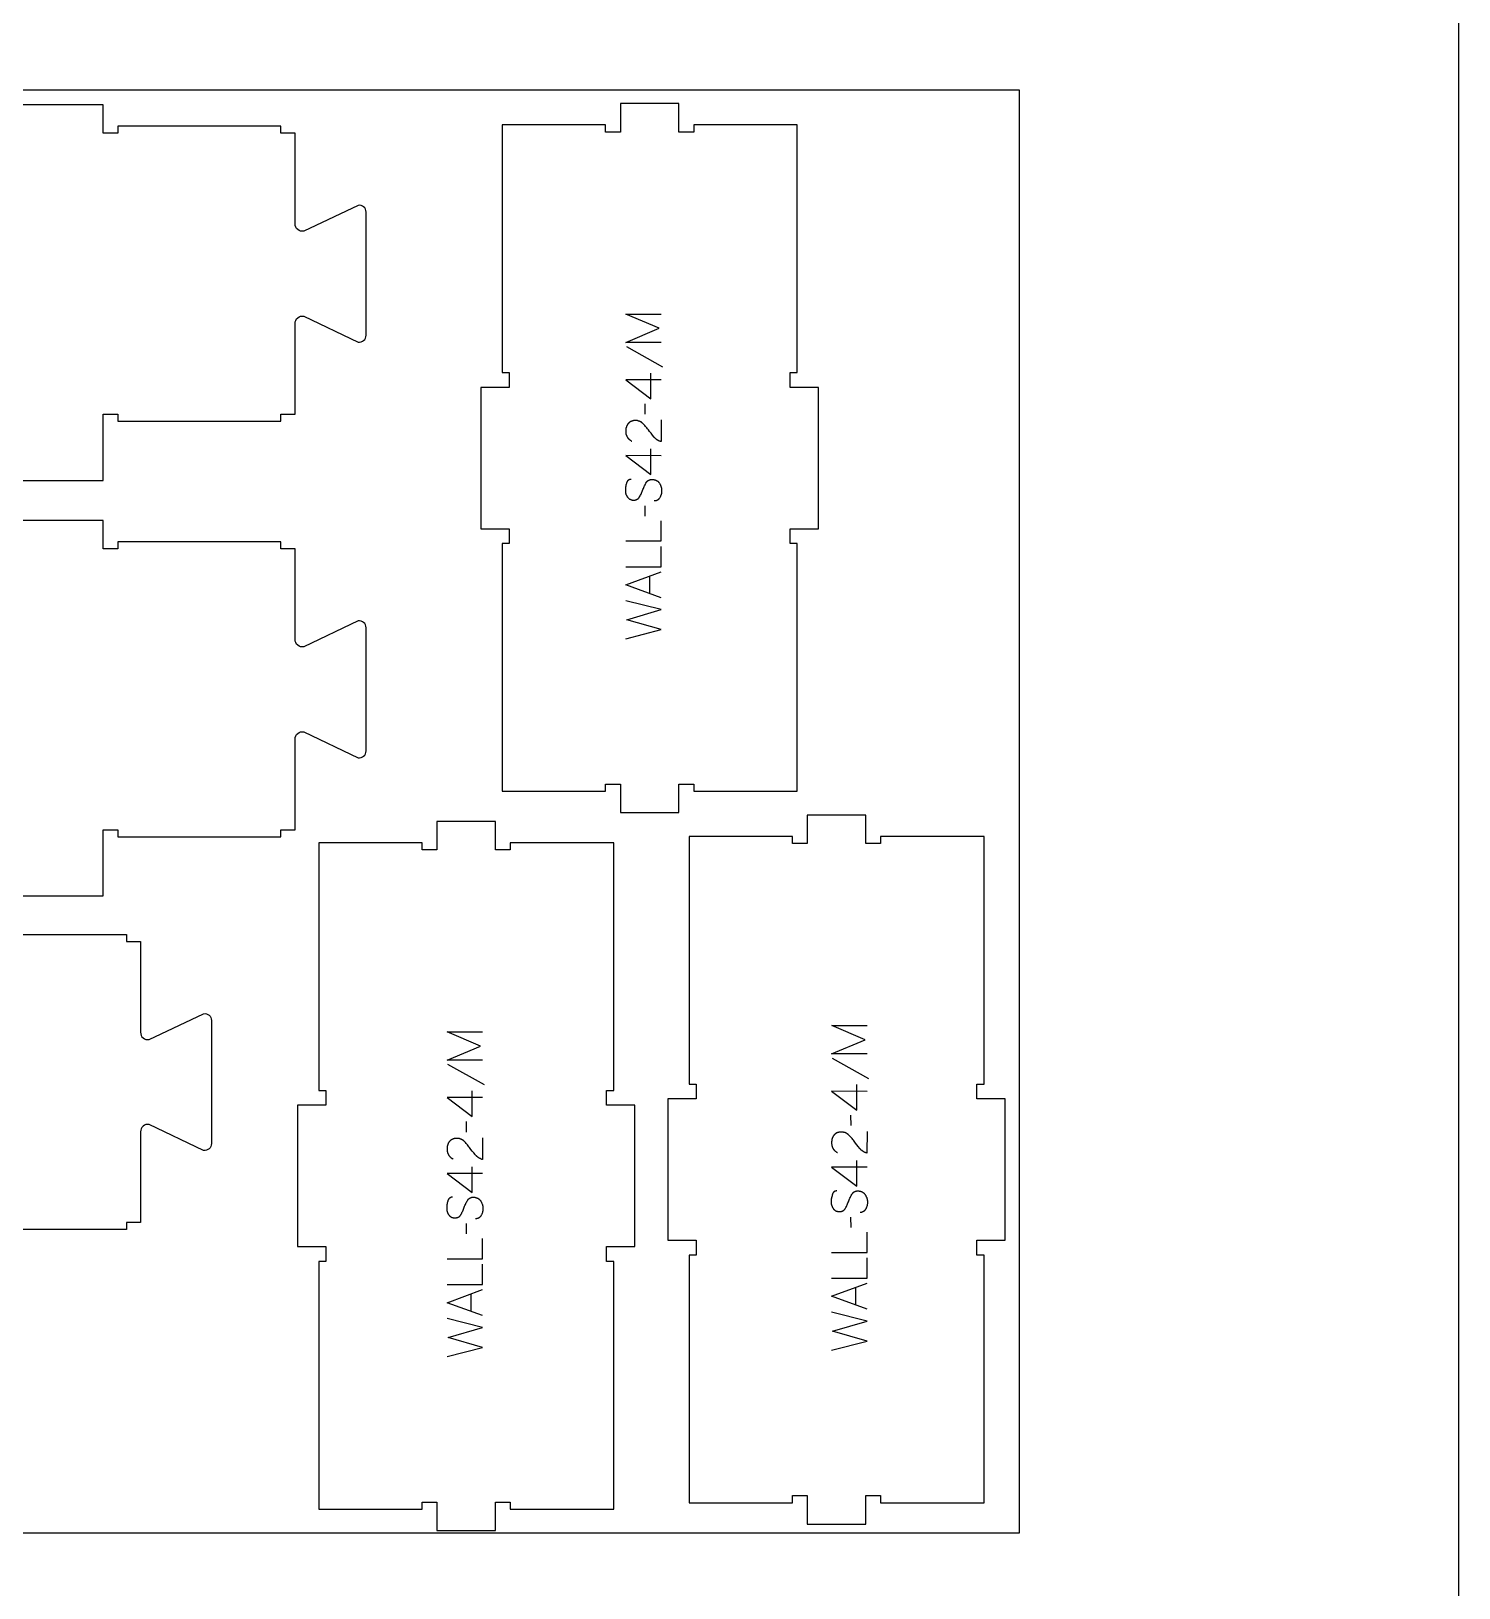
# Model space of a CAD drawing. Extents: x -10701 to -7518, y -19593 to -11999.
# Drawn here: x -8726 to -7518, y -16610 to -15293 of the extents above; entities that cross this region are included whole.
import ezdxf

# ---------------------------------------------------------------- set-up
doc = ezdxf.new("R2010")
doc.units = 0
for name, color, linetype in [('0_SHEET_SPRUCEPLY_2440X122', 1, 'CONTINUOUS'), ('1_ANYTOOL_1MMDEEP_LABELS_S', 2, 'CONTINUOUS'), ('4_ANYTOOL_CUTTHROUGH_OUTSI', 5, 'CONTINUOUS'), ('DONOTCUT', 18, 'CONTINUOUS')]:
    doc.layers.add(name, color=color, linetype=linetype)

msp = doc.modelspace()

# ---------------------------------------------------------------- linework, layer by layer
at = {"layer": '0_SHEET_SPRUCEPLY_2440X122'}
msp.add_lwpolyline([(-10329.7, -15343.3), (-10329.7, -16563.3), (-7889.7, -16563.3), (-7889.7, -15343.3)], close=True, dxfattribs=at)
at = {"layer": '1_ANYTOOL_1MMDEEP_LABELS_S'}
for points in [[(-8192.8, -15556.5), (-8222.8, -15556.5), (-8194.4, -15544.5), (-8222.7, -15532.5), (-8192.8, -15532.5)], [(-8222.3, -15560), (-8191.6, -15577.1)], [(-8201.5, -15604.1), (-8201.5, -15582.4)], [(-8192.8, -15588.2), (-8222.8, -15588.1), (-8201.5, -15604.1)], [(-8206.7, -15608.4), (-8206.6, -15617.2)], [(-8192.8, -15622.1), (-8192.9, -15640.4), (-8193.3, -15640.3), (-8193.6, -15640.2), (-8193.8, -15640.1), (-8194, -15640.1), (-8194.2, -15640), (-8194.4, -15639.9), (-8194.7, -15639.8), (-8194.9, -15639.7), (-8195.1, -15639.6), (-8195.3, -15639.5), (-8195.5, -15639.4), (-8195.7, -15639.2), (-8195.9, -15639.1), (-8196.1, -15639), (-8196.3, -15638.9), (-8196.5, -15638.8), (-8196.7, -15638.6), (-8196.8, -15638.5), (-8197, -15638.3), (-8197.2, -15638.2), (-8197.4, -15638.1), (-8197.6, -15637.9), (-8197.7, -15637.8), (-8197.9, -15637.6), (-8198.1, -15637.4), (-8198.2, -15637.3), (-8198.4, -15637.1), (-8198.6, -15636.9), (-8198.7, -15636.8), (-8199, -15636.4), (-8200.3, -15634.9), (-8201.4, -15633.4), (-8202.6, -15631.9), (-8203.7, -15630.4), (-8204.3, -15629.6), (-8204.9, -15628.9), (-8205.4, -15628.2), (-8206, -15627.5), (-8206.6, -15626.8), (-8207.2, -15626.2), (-8207.8, -15625.6), (-8208.4, -15625), (-8208.6, -15624.8), (-8208.8, -15624.7), (-8208.9, -15624.6), (-8209.1, -15624.4), (-8209.3, -15624.3), (-8209.4, -15624.2), (-8209.6, -15624.1), (-8209.8, -15623.9), (-8209.9, -15623.8), (-8210.1, -15623.7), (-8210.3, -15623.6), (-8210.5, -15623.5), (-8210.7, -15623.5), (-8210.8, -15623.4), (-8211, -15623.3), (-8211.2, -15623.2), (-8211.4, -15623.1), (-8211.6, -15623.1), (-8211.8, -15623), (-8212, -15623), (-8212.2, -15622.9), (-8212.4, -15622.9), (-8212.6, -15622.8), (-8212.8, -15622.8), (-8213, -15622.7), (-8213.3, -15622.7), (-8213.5, -15622.7), (-8213.7, -15622.7), (-8213.9, -15622.6), (-8214.1, -15622.6), (-8214.4, -15622.6), (-8214.6, -15622.6), (-8214.8, -15622.6), (-8215.1, -15622.6), (-8215.3, -15622.6), (-8215.6, -15622.7), (-8215.8, -15622.7), (-8216, -15622.7), (-8216.2, -15622.7), (-8216.5, -15622.8), (-8216.7, -15622.8), (-8216.9, -15622.9), (-8217.1, -15622.9), (-8217.3, -15623), (-8217.5, -15623), (-8217.7, -15623.1), (-8217.9, -15623.2), (-8218.1, -15623.3), (-8218.3, -15623.3), (-8218.5, -15623.4), (-8218.7, -15623.5), (-8218.9, -15623.6), (-8219, -15623.7), (-8219.2, -15623.8), (-8219.4, -15623.9), (-8219.5, -15624), (-8219.7, -15624.2), (-8219.9, -15624.3), (-8220, -15624.4), (-8220.2, -15624.6), (-8220.3, -15624.7), (-8220.4, -15624.8), (-8220.6, -15625), (-8220.7, -15625.1), (-8220.8, -15625.3), (-8221, -15625.5), (-8221.1, -15625.6), (-8221.2, -15625.8), (-8221.3, -15626), (-8221.4, -15626.1), (-8221.5, -15626.3), (-8221.6, -15626.5), (-8221.7, -15626.7), (-8221.8, -15626.9), (-8221.9, -15627), (-8222, -15627.2), (-8222.1, -15627.4), (-8222.1, -15627.6), (-8222.2, -15627.8), (-8222.3, -15628), (-8222.3, -15628.2), (-8222.4, -15628.4), (-8222.5, -15628.6), (-8222.5, -15628.8), (-8222.6, -15629), (-8222.6, -15629.3), (-8222.6, -15629.5), (-8222.7, -15629.7), (-8222.7, -15629.9), (-8222.7, -15630.1), (-8222.8, -15630.4), (-8222.8, -15630.6), (-8222.8, -15630.8), (-8222.8, -15631.1), (-8222.8, -15631.5), (-8222.8, -15631.9), (-8222.8, -15632.3), (-8222.8, -15632.6), (-8222.7, -15633), (-8222.7, -15633.3), (-8222.6, -15633.6), (-8222.6, -15634), (-8222.5, -15634.3), (-8222.4, -15634.6), (-8222.4, -15634.8), (-8222.3, -15634.9), (-8222.3, -15635.1), (-8222.2, -15635.2), (-8222.1, -15635.4), (-8222.1, -15635.5), (-8222, -15635.6), (-8222, -15635.8), (-8221.9, -15635.9), (-8221.8, -15636.1), (-8221.8, -15636.2), (-8221.7, -15636.3), (-8221.6, -15636.5), (-8221.5, -15636.6), (-8221.4, -15636.7), (-8221.4, -15636.9), (-8221.3, -15637), (-8221.2, -15637.1), (-8221.1, -15637.3), (-8221, -15637.4), (-8220.9, -15637.5), (-8220.8, -15637.6), (-8220.7, -15637.7), (-8220.6, -15637.9), (-8220.5, -15638), (-8220.4, -15638.1), (-8220.3, -15638.2), (-8220.2, -15638.3), (-8220.1, -15638.4), (-8219.9, -15638.5), (-8219.8, -15638.6), (-8219.7, -15638.7), (-8219.4, -15638.9), (-8219.2, -15639.1), (-8218.9, -15639.3), (-8218.6, -15639.5), (-8218.3, -15639.7), (-8218, -15639.9), (-8217.7, -15640)], [(-8192.8, -15652.4), (-8222.8, -15652.3), (-8201.5, -15668.3)], [(-8201.5, -15668.3), (-8201.5, -15646.6)], [(-8218.2, -15672.4), (-8218.4, -15672.4), (-8218.5, -15672.4), (-8218.6, -15672.4), (-8218.7, -15672.4), (-8218.8, -15672.4), (-8218.9, -15672.4), (-8218.9, -15672.4), (-8219, -15672.4), (-8219.1, -15672.5), (-8219.2, -15672.5), (-8219.3, -15672.5), (-8219.4, -15672.5), (-8219.5, -15672.5), (-8219.5, -15672.6), (-8219.6, -15672.6), (-8219.7, -15672.6), (-8219.8, -15672.6), (-8219.8, -15672.7), (-8219.9, -15672.7), (-8220, -15672.7), (-8220.1, -15672.8), (-8220.1, -15672.8), (-8220.2, -15672.8), (-8220.3, -15672.9), (-8220.3, -15672.9), (-8220.4, -15673), (-8220.5, -15673), (-8220.5, -15673.1), (-8220.6, -15673.1), (-8220.7, -15673.1), (-8220.7, -15673.2), (-8220.8, -15673.2), (-8220.9, -15673.3), (-8220.9, -15673.4), (-8221, -15673.4), (-8221, -15673.5), (-8221.1, -15673.5), (-8221.1, -15673.6), (-8221.2, -15673.7), (-8221.3, -15673.7), (-8221.3, -15673.8), (-8221.4, -15673.9), (-8221.4, -15673.9), (-8221.5, -15674), (-8221.5, -15674.1), (-8221.6, -15674.1), (-8221.6, -15674.2), (-8221.6, -15674.3), (-8221.7, -15674.4), (-8221.7, -15674.5), (-8221.8, -15674.5), (-8221.9, -15674.7), (-8221.9, -15674.9), (-8222, -15675.1), (-8222.1, -15675.3), (-8222.1, -15675.5), (-8222.2, -15675.7), (-8222.4, -15676.5), (-8222.6, -15677.3), (-8222.8, -15678.1), (-8222.9, -15678.8), (-8223, -15679.2), (-8223, -15679.6), (-8223.1, -15680), (-8223.1, -15680.3), (-8223.1, -15680.7), (-8223.1, -15681), (-8223.1, -15681.4), (-8223.1, -15681.8), (-8223.1, -15682), (-8223.1, -15682.2), (-8223.1, -15682.3), (-8223.1, -15682.5), (-8223.1, -15682.7), (-8223.1, -15682.9), (-8223.1, -15683.1), (-8223, -15683.3), (-8223, -15683.5), (-8223, -15683.7), (-8222.9, -15683.8), (-8222.9, -15684), (-8222.8, -15684.2), (-8222.8, -15684.4), (-8222.7, -15684.6), (-8222.7, -15684.7), (-8222.6, -15684.9), (-8222.6, -15685.1), (-8222.5, -15685.3), (-8222.4, -15685.4), (-8222.4, -15685.6), (-8222.3, -15685.8), (-8222.2, -15685.9), (-8222.1, -15686.1), (-8222, -15686.3), (-8221.9, -15686.4), (-8221.9, -15686.6), (-8221.8, -15686.7), (-8221.7, -15686.9), (-8221.5, -15687.1), (-8221.4, -15687.2), (-8221.3, -15687.4), (-8221.2, -15687.5), (-8221.1, -15687.7), (-8221, -15687.8), (-8220.8, -15688), (-8220.7, -15688.1), (-8220.6, -15688.2), (-8220.5, -15688.3), (-8220.3, -15688.5), (-8220.2, -15688.6), (-8220, -15688.7), (-8219.9, -15688.8), (-8219.7, -15688.9), (-8219.6, -15689), (-8219.4, -15689.1), (-8219.3, -15689.2), (-8219.1, -15689.2), (-8218.9, -15689.3), (-8218.8, -15689.4), (-8218.6, -15689.5), (-8218.4, -15689.5), (-8218.3, -15689.6), (-8218.1, -15689.6), (-8217.9, -15689.7), (-8217.7, -15689.7), (-8217.5, -15689.7), (-8217.3, -15689.8), (-8217.1, -15689.8), (-8216.9, -15689.8), (-8216.7, -15689.8), (-8216.5, -15689.9), (-8216.3, -15689.9), (-8216.1, -15689.9), (-8215.9, -15689.9), (-8215.7, -15689.9), (-8215.5, -15689.8), (-8215.3, -15689.8), (-8215.1, -15689.8), (-8214.9, -15689.8), (-8214.7, -15689.7), (-8214.5, -15689.7), (-8214.3, -15689.6), (-8214.1, -15689.6), (-8214, -15689.5), (-8213.8, -15689.5), (-8213.7, -15689.4), (-8213.6, -15689.4), (-8213.5, -15689.4), (-8213.4, -15689.3), (-8213.4, -15689.3), (-8213.3, -15689.2), (-8213.2, -15689.2), (-8213.1, -15689.2), (-8213, -15689.1), (-8213, -15689.1), (-8212.9, -15689), (-8212.8, -15689), (-8212.7, -15688.9), (-8212.7, -15688.9), (-8212.6, -15688.8), (-8212.5, -15688.8), (-8212.4, -15688.7), (-8212.4, -15688.6), (-8212.3, -15688.6), (-8212.2, -15688.5), (-8212.2, -15688.5), (-8212.1, -15688.4), (-8212, -15688.3), (-8212, -15688.3), (-8211.8, -15688.1), (-8211.7, -15688), (-8211.6, -15687.9), (-8211.5, -15687.7), (-8211.4, -15687.5), (-8211.3, -15687.4), (-8211.2, -15687.2), (-8211.1, -15687), (-8210.7, -15686.3), (-8210.3, -15685.6), (-8209.9, -15684.8), (-8209.6, -15684.1), (-8209.2, -15683.3), (-8208.9, -15682.5), (-8208.6, -15681.7), (-8208.3, -15680.9), (-8207.9, -15680), (-8207.6, -15679.2), (-8207.3, -15678.4), (-8206.9, -15677.7), (-8206.5, -15676.9), (-8206.1, -15676.2), (-8205.7, -15675.5), (-8205.3, -15674.8), (-8205.2, -15674.7), (-8205.1, -15674.5), (-8205, -15674.3), (-8204.9, -15674.3), (-8204.9, -15674.2), (-8204.8, -15674.1), (-8204.7, -15674.1), (-8204.7, -15674), (-8204.6, -15673.9), (-8204.5, -15673.8), (-8204.5, -15673.8), (-8204.4, -15673.7), (-8204.3, -15673.7), (-8204.3, -15673.6), (-8204.2, -15673.5), (-8204.1, -15673.5), (-8204.1, -15673.4), (-8204, -15673.4), (-8203.9, -15673.3), (-8203.8, -15673.3), (-8203.8, -15673.2), (-8203.7, -15673.2), (-8203.6, -15673.1), (-8203.5, -15673.1), (-8203.4, -15673), (-8203.4, -15673), (-8203.3, -15672.9), (-8203.2, -15672.9), (-8203.1, -15672.9), (-8203, -15672.8), (-8202.9, -15672.8), (-8202.8, -15672.8), (-8202.8, -15672.7), (-8202.7, -15672.7), (-8202.6, -15672.7), (-8202.5, -15672.6), (-8202.4, -15672.6), (-8202.2, -15672.6), (-8202, -15672.5), (-8201.8, -15672.5), (-8201.6, -15672.5), (-8201.4, -15672.4), (-8201.2, -15672.4), (-8201, -15672.4), (-8200.8, -15672.4), (-8200.6, -15672.4), (-8200.3, -15672.4), (-8200.1, -15672.4), (-8199.9, -15672.4), (-8199.6, -15672.4), (-8199.4, -15672.5), (-8199.2, -15672.5), (-8199, -15672.5), (-8198.8, -15672.6), (-8198.5, -15672.6), (-8198.3, -15672.7), (-8198.1, -15672.7), (-8197.9, -15672.8), (-8197.7, -15672.9), (-8197.5, -15672.9), (-8197.3, -15673), (-8197.2, -15673.1), (-8197, -15673.2), (-8196.8, -15673.3), (-8196.6, -15673.4), (-8196.5, -15673.5), (-8196.3, -15673.6), (-8196.1, -15673.7), (-8196, -15673.8), (-8195.8, -15673.9), (-8195.7, -15674), (-8195.5, -15674.2), (-8195.4, -15674.3), (-8195.2, -15674.5), (-8195.1, -15674.6), (-8194.9, -15674.8), (-8194.8, -15674.9), (-8194.7, -15675.1), (-8194.6, -15675.2), (-8194.4, -15675.4), (-8194.3, -15675.6), (-8194.1, -15676), (-8193.9, -15676.3), (-8193.7, -15676.7), (-8193.5, -15677.1), (-8193.4, -15677.4), (-8193.2, -15677.8), (-8193.1, -15678), (-8193.1, -15678.2), (-8193, -15678.4), (-8192.9, -15678.6), (-8192.9, -15678.8), (-8192.8, -15679), (-8192.8, -15679.2), (-8192.7, -15679.4), (-8192.7, -15679.6), (-8192.7, -15679.8), (-8192.6, -15680), (-8192.6, -15680.2), (-8192.6, -15680.4), (-8192.5, -15680.6), (-8192.5, -15681), (-8192.5, -15681.4), (-8192.5, -15681.8), (-8192.5, -15682.2), (-8192.5, -15682.6), (-8192.5, -15683), (-8192.5, -15683.4), (-8192.6, -15683.8), (-8192.7, -15684.2), (-8192.7, -15684.6), (-8192.8, -15685), (-8192.9, -15685.3), (-8193, -15685.7), (-8193.2, -15686.1), (-8193.3, -15686.4), (-8193.5, -15686.8), (-8193.6, -15687.2), (-8193.8, -15687.5), (-8194, -15687.9), (-8194.1, -15688), (-8194.2, -15688.2), (-8194.3, -15688.3), (-8194.4, -15688.5), (-8194.5, -15688.6), (-8194.7, -15688.8), (-8194.8, -15688.9), (-8194.9, -15689), (-8195, -15689.2), (-8195.1, -15689.3), (-8195.3, -15689.4), (-8195.4, -15689.5), (-8195.5, -15689.6), (-8195.5, -15689.6), (-8195.6, -15689.7), (-8195.7, -15689.7), (-8195.8, -15689.8), (-8195.8, -15689.8), (-8195.9, -15689.9), (-8196, -15689.9), (-8196, -15689.9), (-8196.1, -15690), (-8196.2, -15690), (-8196.3, -15690.1), (-8196.3, -15690.1), (-8196.4, -15690.1), (-8196.5, -15690.2), (-8196.6, -15690.2), (-8196.7, -15690.2), (-8196.7, -15690.3), (-8196.8, -15690.3), (-8196.9, -15690.3), (-8197.1, -15690.4), (-8197.2, -15690.4), (-8197.4, -15690.5), (-8197.6, -15690.5), (-8197.7, -15690.5), (-8197.9, -15690.5), (-8198.1, -15690.6), (-8198.3, -15690.6), (-8198.5, -15690.6), (-8198.7, -15690.6)], [(-8206.7, -15694.6), (-8206.6, -15703.4)], [(-8222.8, -15724.4), (-8192.8, -15724.4), (-8192.8, -15707.3)], [(-8222.8, -15746.2), (-8192.8, -15746.2), (-8192.8, -15729.1)], [(-8192.8, -15772.4), (-8222.8, -15761.5), (-8192.8, -15750.5)], [(-8202.4, -15768.9), (-8202.4, -15754)], [(-8222.8, -15807.1), (-8192.8, -15799.4), (-8221.9, -15791), (-8192.8, -15782.5), (-8222.8, -15775)], [(-8344, -16163.6), (-8374, -16163.6), (-8345.6, -16151.6), (-8373.8, -16139.6), (-8344, -16139.6)], [(-8018.7, -16158.2), (-8048.7, -16158.2), (-8020.3, -16146.2), (-8048.6, -16134.2), (-8018.7, -16134.2)], [(-8048.2, -16161.7), (-8017.5, -16178.9)], [(-8373.5, -16167), (-8342.7, -16184.2)], [(-8352.6, -16211.2), (-8352.6, -16189.4)], [(-8018.7, -16189.9), (-8048.7, -16189.8), (-8027.4, -16205.9)], [(-8027.4, -16205.9), (-8027.4, -16184.1)], [(-8344, -16195.2), (-8374, -16195.2), (-8352.6, -16211.2)], [(-8357.9, -16215.5), (-8357.8, -16224.3)], [(-8032.6, -16210.1), (-8032.5, -16218.9)], [(-8344, -16229.2), (-8344.1, -16247.5), (-8344.5, -16247.4), (-8344.7, -16247.3), (-8345, -16247.2), (-8345.2, -16247.1), (-8345.4, -16247), (-8345.6, -16246.9), (-8345.8, -16246.8), (-8346, -16246.7), (-8346.2, -16246.6), (-8346.4, -16246.5), (-8346.6, -16246.4), (-8346.8, -16246.3), (-8347, -16246.2), (-8347.2, -16246.1), (-8347.4, -16245.9), (-8347.6, -16245.8), (-8347.8, -16245.7), (-8348, -16245.5), (-8348.2, -16245.4), (-8348.4, -16245.3), (-8348.5, -16245.1), (-8348.7, -16245), (-8348.9, -16244.8), (-8349.1, -16244.6), (-8349.2, -16244.5), (-8349.4, -16244.3), (-8349.6, -16244.2), (-8349.7, -16244), (-8349.9, -16243.8), (-8350.2, -16243.4), (-8351.4, -16242), (-8352.6, -16240.5), (-8353.8, -16239), (-8354.9, -16237.4), (-8355.5, -16236.7), (-8356, -16236), (-8356.6, -16235.2), (-8357.2, -16234.6), (-8357.8, -16233.9), (-8358.4, -16233.2), (-8359, -16232.6), (-8359.6, -16232), (-8359.8, -16231.9), (-8359.9, -16231.7), (-8360.1, -16231.6), (-8360.2, -16231.5), (-8360.4, -16231.3), (-8360.6, -16231.2), (-8360.8, -16231.1), (-8360.9, -16231), (-8361.1, -16230.9), (-8361.3, -16230.8), (-8361.5, -16230.7), (-8361.6, -16230.6), (-8361.8, -16230.5), (-8362, -16230.4), (-8362.2, -16230.3), (-8362.4, -16230.3), (-8362.6, -16230.2), (-8362.8, -16230.1), (-8363, -16230.1), (-8363.2, -16230), (-8363.4, -16229.9), (-8363.6, -16229.9), (-8363.8, -16229.9), (-8364, -16229.8), (-8364.2, -16229.8), (-8364.4, -16229.8), (-8364.6, -16229.7), (-8364.8, -16229.7), (-8365.1, -16229.7), (-8365.3, -16229.7), (-8365.5, -16229.7), (-8365.7, -16229.7), (-8366, -16229.7), (-8366.2, -16229.7), (-8366.5, -16229.7), (-8366.7, -16229.7), (-8366.9, -16229.7), (-8367.2, -16229.8), (-8367.4, -16229.8), (-8367.6, -16229.8), (-8367.8, -16229.9), (-8368.1, -16229.9), (-8368.3, -16230), (-8368.5, -16230), (-8368.7, -16230.1), (-8368.9, -16230.2), (-8369.1, -16230.2), (-8369.3, -16230.3), (-8369.5, -16230.4), (-8369.7, -16230.5), (-8369.8, -16230.6), (-8370, -16230.7), (-8370.2, -16230.8), (-8370.4, -16230.9), (-8370.5, -16231), (-8370.7, -16231.1), (-8370.9, -16231.2), (-8371, -16231.3), (-8371.2, -16231.5), (-8371.3, -16231.6), (-8371.5, -16231.7), (-8371.6, -16231.9), (-8371.7, -16232), (-8371.9, -16232.2), (-8372, -16232.4), (-8372.1, -16232.5), (-8372.2, -16232.7), (-8372.4, -16232.8), (-8372.5, -16233), (-8372.6, -16233.2), (-8372.7, -16233.4), (-8372.8, -16233.5), (-8372.9, -16233.7), (-8373, -16233.9), (-8373.1, -16234.1), (-8373.1, -16234.3), (-8373.2, -16234.5), (-8373.3, -16234.7), (-8373.4, -16234.9), (-8373.4, -16235.1), (-8373.5, -16235.3), (-8373.6, -16235.5), (-8373.6, -16235.7), (-8373.7, -16235.9), (-8373.7, -16236.1), (-8373.8, -16236.3), (-8373.8, -16236.5), (-8373.8, -16236.7), (-8373.9, -16237), (-8373.9, -16237.2), (-8373.9, -16237.4), (-8373.9, -16237.6), (-8373.9, -16237.9), (-8374, -16238.1), (-8374, -16238.6), (-8374, -16238.9), (-8373.9, -16239.3), (-8373.9, -16239.7), (-8373.9, -16240), (-8373.8, -16240.3), (-8373.8, -16240.7), (-8373.7, -16241), (-8373.6, -16241.3), (-8373.6, -16241.6), (-8373.5, -16241.8), (-8373.5, -16242), (-8373.4, -16242.1), (-8373.4, -16242.3), (-8373.3, -16242.4), (-8373.2, -16242.5), (-8373.2, -16242.7), (-8373.1, -16242.8), (-8373.1, -16243), (-8373, -16243.1), (-8372.9, -16243.3), (-8372.8, -16243.4), (-8372.8, -16243.5), (-8372.7, -16243.7), (-8372.6, -16243.8), (-8372.5, -16243.9), (-8372.4, -16244.1), (-8372.4, -16244.2), (-8372.3, -16244.3), (-8372.2, -16244.4), (-8372.1, -16244.5), (-8372, -16244.7), (-8371.9, -16244.8), (-8371.8, -16244.9), (-8371.7, -16245), (-8371.6, -16245.1), (-8371.4, -16245.2), (-8371.3, -16245.4), (-8371.2, -16245.5), (-8371.1, -16245.6), (-8371, -16245.7), (-8370.9, -16245.8), (-8370.6, -16246), (-8370.3, -16246.2), (-8370.1, -16246.4), (-8369.8, -16246.6), (-8369.5, -16246.7), (-8369.2, -16246.9), (-8368.9, -16247.1)], [(-8018.7, -16223.9), (-8018.8, -16242.2), (-8019.2, -16242), (-8019.5, -16241.9), (-8019.7, -16241.8), (-8019.9, -16241.8), (-8020.1, -16241.7), (-8020.3, -16241.6), (-8020.6, -16241.5), (-8020.8, -16241.4), (-8021, -16241.3), (-8021.2, -16241.2), (-8021.4, -16241.1), (-8021.6, -16240.9), (-8021.8, -16240.8), (-8022, -16240.7), (-8022.2, -16240.6), (-8022.4, -16240.5), (-8022.5, -16240.3), (-8022.7, -16240.2), (-8022.9, -16240), (-8023.1, -16239.9), (-8023.3, -16239.8), (-8023.5, -16239.6), (-8023.6, -16239.5), (-8023.8, -16239.3), (-8024, -16239.1), (-8024.1, -16239), (-8024.3, -16238.8), (-8024.5, -16238.6), (-8024.6, -16238.5), (-8024.9, -16238.1), (-8026.2, -16236.6), (-8027.3, -16235.1), (-8028.5, -16233.6), (-8029.6, -16232.1), (-8030.2, -16231.3), (-8030.8, -16230.6), (-8031.3, -16229.9), (-8031.9, -16229.2), (-8032.5, -16228.5), (-8033.1, -16227.9), (-8033.7, -16227.3), (-8034.3, -16226.7), (-8034.5, -16226.5), (-8034.7, -16226.4), (-8034.8, -16226.3), (-8035, -16226.1), (-8035.1, -16226), (-8035.3, -16225.9), (-8035.5, -16225.8), (-8035.7, -16225.6), (-8035.8, -16225.5), (-8036, -16225.4), (-8036.2, -16225.3), (-8036.4, -16225.2), (-8036.6, -16225.2), (-8036.7, -16225.1), (-8036.9, -16225), (-8037.1, -16224.9), (-8037.3, -16224.8), (-8037.5, -16224.8), (-8037.7, -16224.7), (-8037.9, -16224.7), (-8038.1, -16224.6), (-8038.3, -16224.6), (-8038.5, -16224.5), (-8038.7, -16224.5), (-8038.9, -16224.4), (-8039.1, -16224.4), (-8039.4, -16224.4), (-8039.6, -16224.4), (-8039.8, -16224.3), (-8040, -16224.3), (-8040.2, -16224.3), (-8040.5, -16224.3), (-8040.7, -16224.3), (-8041, -16224.3), (-8041.2, -16224.3), (-8041.4, -16224.4), (-8041.7, -16224.4), (-8041.9, -16224.4), (-8042.1, -16224.4), (-8042.4, -16224.5), (-8042.6, -16224.5), (-8042.8, -16224.6), (-8043, -16224.6), (-8043.2, -16224.7), (-8043.4, -16224.7), (-8043.6, -16224.8), (-8043.8, -16224.9), (-8044, -16225), (-8044.2, -16225), (-8044.4, -16225.1), (-8044.6, -16225.2), (-8044.8, -16225.3), (-8044.9, -16225.4), (-8045.1, -16225.5), (-8045.3, -16225.6), (-8045.4, -16225.7), (-8045.6, -16225.9), (-8045.7, -16226), (-8045.9, -16226.1), (-8046, -16226.3), (-8046.2, -16226.4), (-8046.3, -16226.5), (-8046.5, -16226.7), (-8046.6, -16226.9), (-8046.7, -16227), (-8046.9, -16227.2), (-8047, -16227.3), (-8047.1, -16227.5), (-8047.2, -16227.7), (-8047.3, -16227.8), (-8047.4, -16228), (-8047.5, -16228.2), (-8047.6, -16228.4), (-8047.7, -16228.6), (-8047.8, -16228.7), (-8047.9, -16228.9), (-8048, -16229.1), (-8048, -16229.3), (-8048.1, -16229.5), (-8048.2, -16229.7), (-8048.2, -16229.9), (-8048.3, -16230.1), (-8048.4, -16230.3), (-8048.4, -16230.5), (-8048.5, -16230.7), (-8048.5, -16231), (-8048.5, -16231.2), (-8048.6, -16231.4), (-8048.6, -16231.6), (-8048.6, -16231.8), (-8048.6, -16232.1), (-8048.7, -16232.3), (-8048.7, -16232.5), (-8048.7, -16232.8), (-8048.7, -16233.2), (-8048.7, -16233.6), (-8048.7, -16234), (-8048.7, -16234.3), (-8048.6, -16234.7), (-8048.6, -16235), (-8048.5, -16235.3), (-8048.5, -16235.7), (-8048.4, -16236), (-8048.3, -16236.3), (-8048.2, -16236.5), (-8048.2, -16236.6), (-8048.1, -16236.8), (-8048.1, -16236.9), (-8048, -16237.1), (-8048, -16237.2), (-8047.9, -16237.3), (-8047.9, -16237.5), (-8047.8, -16237.6), (-8047.7, -16237.8), (-8047.7, -16237.9), (-8047.6, -16238), (-8047.5, -16238.2), (-8047.4, -16238.3), (-8047.3, -16238.4), (-8047.3, -16238.6), (-8047.2, -16238.7), (-8047.1, -16238.8), (-8047, -16239), (-8046.9, -16239.1), (-8046.8, -16239.2), (-8046.7, -16239.3), (-8046.6, -16239.4), (-8046.5, -16239.6), (-8046.4, -16239.7), (-8046.3, -16239.8), (-8046.2, -16239.9), (-8046.1, -16240), (-8045.9, -16240.1), (-8045.8, -16240.2), (-8045.7, -16240.3), (-8045.6, -16240.4), (-8045.3, -16240.6), (-8045.1, -16240.8), (-8044.8, -16241), (-8044.5, -16241.2), (-8044.2, -16241.4), (-8043.9, -16241.6), (-8043.6, -16241.7)], [(-8352.6, -16275.4), (-8352.6, -16253.6)], [(-8018.7, -16254.1), (-8048.7, -16254), (-8027.4, -16270.1)], [(-8027.4, -16270.1), (-8027.4, -16248.3)], [(-8344, -16259.4), (-8374, -16259.4), (-8352.6, -16275.4)], [(-8369.4, -16279.4), (-8369.6, -16279.4), (-8369.7, -16279.4), (-8369.8, -16279.4), (-8369.8, -16279.4), (-8369.9, -16279.5), (-8370, -16279.5), (-8370.1, -16279.5), (-8370.2, -16279.5), (-8370.3, -16279.5), (-8370.4, -16279.5), (-8370.4, -16279.5), (-8370.5, -16279.6), (-8370.6, -16279.6), (-8370.7, -16279.6), (-8370.8, -16279.6), (-8370.8, -16279.7), (-8370.9, -16279.7), (-8371, -16279.7), (-8371.1, -16279.7), (-8371.1, -16279.8), (-8371.2, -16279.8), (-8371.3, -16279.8), (-8371.4, -16279.9), (-8371.4, -16279.9), (-8371.5, -16280), (-8371.6, -16280), (-8371.6, -16280.1), (-8371.7, -16280.1), (-8371.8, -16280.1), (-8371.8, -16280.2), (-8371.9, -16280.2), (-8372, -16280.3), (-8372, -16280.4), (-8372.1, -16280.4), (-8372.1, -16280.5), (-8372.2, -16280.5), (-8372.3, -16280.6), (-8372.3, -16280.6), (-8372.4, -16280.7), (-8372.4, -16280.8), (-8372.5, -16280.8), (-8372.5, -16280.9), (-8372.6, -16281), (-8372.6, -16281), (-8372.7, -16281.1), (-8372.7, -16281.2), (-8372.8, -16281.3), (-8372.8, -16281.3), (-8372.9, -16281.4), (-8372.9, -16281.5), (-8372.9, -16281.6), (-8373, -16281.8), (-8373.1, -16281.9), (-8373.2, -16282.1), (-8373.2, -16282.3), (-8373.3, -16282.5), (-8373.4, -16282.7), (-8373.6, -16283.5), (-8373.8, -16284.3), (-8373.9, -16285.1), (-8374.1, -16285.9), (-8374.1, -16286.3), (-8374.2, -16286.6), (-8374.2, -16287), (-8374.2, -16287.4), (-8374.3, -16287.7), (-8374.3, -16288.1), (-8374.3, -16288.5), (-8374.3, -16288.8), (-8374.3, -16289), (-8374.3, -16289.2), (-8374.3, -16289.4), (-8374.3, -16289.6), (-8374.3, -16289.8), (-8374.2, -16290), (-8374.2, -16290.1), (-8374.2, -16290.3), (-8374.2, -16290.5), (-8374.1, -16290.7), (-8374.1, -16290.9), (-8374.1, -16291.1), (-8374, -16291.2), (-8374, -16291.4), (-8373.9, -16291.6), (-8373.9, -16291.8), (-8373.8, -16292), (-8373.7, -16292.1), (-8373.7, -16292.3), (-8373.6, -16292.5), (-8373.5, -16292.6), (-8373.4, -16292.8), (-8373.4, -16293), (-8373.3, -16293.1), (-8373.2, -16293.3), (-8373.1, -16293.5), (-8373, -16293.6), (-8372.9, -16293.8), (-8372.8, -16294), (-8372.7, -16294.1), (-8372.6, -16294.3), (-8372.5, -16294.4), (-8372.4, -16294.6), (-8372.3, -16294.7), (-8372.1, -16294.9), (-8372, -16295), (-8371.9, -16295.1), (-8371.7, -16295.3), (-8371.6, -16295.4), (-8371.5, -16295.5), (-8371.3, -16295.6), (-8371.2, -16295.7), (-8371, -16295.8), (-8370.9, -16295.9), (-8370.7, -16296), (-8370.6, -16296.1), (-8370.4, -16296.2), (-8370.3, -16296.3), (-8370.1, -16296.4), (-8369.9, -16296.4), (-8369.8, -16296.5), (-8369.6, -16296.6), (-8369.4, -16296.6), (-8369.2, -16296.7), (-8369.1, -16296.7), (-8368.9, -16296.8), (-8368.7, -16296.8), (-8368.5, -16296.8), (-8368.3, -16296.9), (-8368.1, -16296.9), (-8367.9, -16296.9), (-8367.7, -16296.9), (-8367.5, -16296.9), (-8367.3, -16296.9), (-8367.1, -16296.9), (-8366.9, -16296.9), (-8366.6, -16296.9), (-8366.4, -16296.9), (-8366.2, -16296.8), (-8366, -16296.8), (-8365.9, -16296.8), (-8365.7, -16296.7), (-8365.5, -16296.7), (-8365.3, -16296.6), (-8365.1, -16296.6), (-8364.9, -16296.5), (-8364.9, -16296.5), (-8364.8, -16296.4), (-8364.7, -16296.4), (-8364.6, -16296.4), (-8364.5, -16296.3), (-8364.4, -16296.3), (-8364.4, -16296.2), (-8364.3, -16296.2), (-8364.2, -16296.2), (-8364.1, -16296.1), (-8364, -16296.1), (-8364, -16296), (-8363.9, -16296), (-8363.8, -16295.9), (-8363.7, -16295.9), (-8363.7, -16295.8), (-8363.6, -16295.8), (-8363.5, -16295.7), (-8363.5, -16295.6), (-8363.4, -16295.6), (-8363.3, -16295.5), (-8363.3, -16295.5), (-8363.2, -16295.4), (-8363.1, -16295.3), (-8363, -16295.2), (-8362.9, -16295), (-8362.8, -16294.9), (-8362.6, -16294.7), (-8362.5, -16294.6), (-8362.4, -16294.4), (-8362.3, -16294.3), (-8362.2, -16294.1), (-8361.8, -16293.4), (-8361.5, -16292.6), (-8361.1, -16291.9), (-8360.7, -16291.1), (-8360.4, -16290.3), (-8360, -16289.6), (-8359.7, -16288.7), (-8359.4, -16287.9), (-8359.1, -16287.1), (-8358.8, -16286.3), (-8358.4, -16285.5), (-8358.1, -16284.7), (-8357.7, -16284), (-8357.3, -16283.3), (-8356.9, -16282.6), (-8356.5, -16281.9), (-8356.4, -16281.7), (-8356.3, -16281.5), (-8356.1, -16281.4), (-8356.1, -16281.3), (-8356, -16281.2), (-8356, -16281.2), (-8355.9, -16281.1), (-8355.8, -16281), (-8355.8, -16281), (-8355.7, -16280.9), (-8355.6, -16280.8), (-8355.6, -16280.8), (-8355.5, -16280.7), (-8355.4, -16280.6), (-8355.4, -16280.6), (-8355.3, -16280.5), (-8355.2, -16280.5), (-8355.1, -16280.4), (-8355.1, -16280.4), (-8355, -16280.3), (-8354.9, -16280.3), (-8354.8, -16280.2), (-8354.8, -16280.2), (-8354.7, -16280.1), (-8354.6, -16280.1), (-8354.5, -16280), (-8354.4, -16280), (-8354.3, -16280), (-8354.3, -16279.9), (-8354.2, -16279.9), (-8354.1, -16279.8), (-8354, -16279.8), (-8353.9, -16279.8), (-8353.8, -16279.7), (-8353.7, -16279.7), (-8353.6, -16279.7), (-8353.5, -16279.7), (-8353.4, -16279.6), (-8353.2, -16279.6), (-8353, -16279.5), (-8352.8, -16279.5), (-8352.6, -16279.5), (-8352.4, -16279.5), (-8352.2, -16279.4), (-8351.9, -16279.4), (-8351.7, -16279.4), (-8351.5, -16279.4), (-8351.3, -16279.5), (-8351, -16279.5), (-8350.8, -16279.5), (-8350.6, -16279.5), (-8350.4, -16279.5), (-8350.1, -16279.6), (-8349.9, -16279.6), (-8349.7, -16279.7), (-8349.5, -16279.7), (-8349.3, -16279.8), (-8349.1, -16279.8), (-8348.9, -16279.9), (-8348.7, -16280), (-8348.5, -16280.1), (-8348.3, -16280.1), (-8348.1, -16280.2), (-8348, -16280.3), (-8347.8, -16280.4), (-8347.6, -16280.5), (-8347.4, -16280.6), (-8347.3, -16280.7), (-8347.1, -16280.8), (-8347, -16281), (-8346.8, -16281.1), (-8346.7, -16281.2), (-8346.5, -16281.4), (-8346.4, -16281.5), (-8346.2, -16281.7), (-8346.1, -16281.8), (-8346, -16282), (-8345.8, -16282.1), (-8345.7, -16282.3), (-8345.6, -16282.5), (-8345.5, -16282.6), (-8345.3, -16283), (-8345.1, -16283.4), (-8344.9, -16283.7), (-8344.7, -16284.1), (-8344.5, -16284.5), (-8344.4, -16284.9), (-8344.3, -16285), (-8344.2, -16285.2), (-8344.2, -16285.4), (-8344.1, -16285.6), (-8344.1, -16285.8), (-8344, -16286), (-8344, -16286.2), (-8343.9, -16286.4), (-8343.9, -16286.6), (-8343.8, -16286.8), (-8343.8, -16287), (-8343.8, -16287.2), (-8343.7, -16287.4), (-8343.7, -16287.6), (-8343.7, -16288), (-8343.6, -16288.4), (-8343.6, -16288.8), (-8343.6, -16289.2), (-8343.6, -16289.7), (-8343.7, -16290.1), (-8343.7, -16290.5), (-8343.8, -16290.9), (-8343.8, -16291.2), (-8343.9, -16291.6), (-8344, -16292), (-8344.1, -16292.4), (-8344.2, -16292.8), (-8344.3, -16293.1), (-8344.5, -16293.5), (-8344.6, -16293.8), (-8344.8, -16294.2), (-8345, -16294.6), (-8345.2, -16294.9), (-8345.3, -16295.1), (-8345.4, -16295.2), (-8345.5, -16295.4), (-8345.6, -16295.5), (-8345.7, -16295.7), (-8345.8, -16295.8), (-8345.9, -16296), (-8346.1, -16296.1), (-8346.2, -16296.2), (-8346.3, -16296.3), (-8346.4, -16296.5), (-8346.6, -16296.6), (-8346.6, -16296.6), (-8346.7, -16296.7), (-8346.8, -16296.7), (-8346.8, -16296.8), (-8346.9, -16296.8), (-8347, -16296.9), (-8347.1, -16296.9), (-8347.1, -16297), (-8347.2, -16297), (-8347.3, -16297), (-8347.3, -16297.1), (-8347.4, -16297.1), (-8347.5, -16297.2), (-8347.6, -16297.2), (-8347.7, -16297.2), (-8347.7, -16297.3), (-8347.8, -16297.3), (-8347.9, -16297.3), (-8348, -16297.3), (-8348.1, -16297.4), (-8348.2, -16297.4), (-8348.4, -16297.5), (-8348.6, -16297.5), (-8348.7, -16297.5), (-8348.9, -16297.6), (-8349.1, -16297.6), (-8349.3, -16297.6), (-8349.5, -16297.6), (-8349.6, -16297.6), (-8349.8, -16297.6)], [(-8044.1, -16274.1), (-8044.3, -16274.1), (-8044.4, -16274.1), (-8044.5, -16274.1), (-8044.6, -16274.1), (-8044.7, -16274.1), (-8044.8, -16274.1), (-8044.8, -16274.1), (-8044.9, -16274.1), (-8045, -16274.2), (-8045.1, -16274.2), (-8045.2, -16274.2), (-8045.3, -16274.2), (-8045.3, -16274.2), (-8045.4, -16274.3), (-8045.5, -16274.3), (-8045.6, -16274.3), (-8045.7, -16274.3), (-8045.7, -16274.4), (-8045.8, -16274.4), (-8045.9, -16274.4), (-8046, -16274.5), (-8046, -16274.5), (-8046.1, -16274.5), (-8046.2, -16274.6), (-8046.2, -16274.6), (-8046.3, -16274.7), (-8046.4, -16274.7), (-8046.4, -16274.8), (-8046.5, -16274.8), (-8046.6, -16274.9), (-8046.6, -16274.9), (-8046.7, -16275), (-8046.8, -16275), (-8046.8, -16275.1), (-8046.9, -16275.1), (-8046.9, -16275.2), (-8047, -16275.2), (-8047, -16275.3), (-8047.1, -16275.4), (-8047.1, -16275.4), (-8047.2, -16275.5), (-8047.3, -16275.6), (-8047.3, -16275.6), (-8047.4, -16275.7), (-8047.4, -16275.8), (-8047.4, -16275.8), (-8047.5, -16275.9), (-8047.5, -16276), (-8047.6, -16276.1), (-8047.6, -16276.2), (-8047.7, -16276.2), (-8047.8, -16276.4), (-8047.8, -16276.6), (-8047.9, -16276.8), (-8048, -16277), (-8048, -16277.2), (-8048.1, -16277.4), (-8048.3, -16278.2), (-8048.5, -16279), (-8048.7, -16279.8), (-8048.8, -16280.5), (-8048.9, -16280.9), (-8048.9, -16281.3), (-8048.9, -16281.7), (-8049, -16282), (-8049, -16282.4), (-8049, -16282.8), (-8049, -16283.1), (-8049, -16283.5), (-8049, -16283.7), (-8049, -16283.9), (-8049, -16284), (-8049, -16284.2), (-8049, -16284.4), (-8049, -16284.6), (-8049, -16284.8), (-8048.9, -16285), (-8048.9, -16285.2), (-8048.9, -16285.4), (-8048.8, -16285.5), (-8048.8, -16285.7), (-8048.7, -16285.9), (-8048.7, -16286.1), (-8048.6, -16286.3), (-8048.6, -16286.4), (-8048.5, -16286.6), (-8048.5, -16286.8), (-8048.4, -16287), (-8048.3, -16287.1), (-8048.3, -16287.3), (-8048.2, -16287.5), (-8048.1, -16287.6), (-8048, -16287.8), (-8047.9, -16288), (-8047.8, -16288.1), (-8047.7, -16288.3), (-8047.6, -16288.4), (-8047.5, -16288.6), (-8047.4, -16288.8), (-8047.3, -16288.9), (-8047.2, -16289.1), (-8047.1, -16289.2), (-8047, -16289.4), (-8046.9, -16289.5), (-8046.7, -16289.7), (-8046.6, -16289.8), (-8046.5, -16289.9), (-8046.3, -16290), (-8046.2, -16290.2), (-8046.1, -16290.3), (-8045.9, -16290.4), (-8045.8, -16290.5), (-8045.6, -16290.6), (-8045.5, -16290.7), (-8045.3, -16290.8), (-8045.2, -16290.9), (-8045, -16290.9), (-8044.8, -16291), (-8044.7, -16291.1), (-8044.5, -16291.2), (-8044.3, -16291.2), (-8044.2, -16291.3), (-8044, -16291.3), (-8043.8, -16291.4), (-8043.6, -16291.4), (-8043.4, -16291.4), (-8043.2, -16291.5), (-8043, -16291.5), (-8042.8, -16291.5), (-8042.6, -16291.5), (-8042.4, -16291.6), (-8042.2, -16291.6), (-8042, -16291.6), (-8041.8, -16291.6), (-8041.6, -16291.6), (-8041.4, -16291.5), (-8041.2, -16291.5), (-8041, -16291.5), (-8040.8, -16291.5), (-8040.6, -16291.4), (-8040.4, -16291.4), (-8040.2, -16291.3), (-8040, -16291.3), (-8039.8, -16291.2), (-8039.7, -16291.2), (-8039.6, -16291.1), (-8039.5, -16291.1), (-8039.4, -16291.1), (-8039.3, -16291), (-8039.3, -16291), (-8039.2, -16290.9), (-8039.1, -16290.9), (-8039, -16290.9), (-8038.9, -16290.8), (-8038.9, -16290.8), (-8038.8, -16290.7), (-8038.7, -16290.7), (-8038.6, -16290.6), (-8038.6, -16290.6), (-8038.5, -16290.5), (-8038.4, -16290.5), (-8038.3, -16290.4), (-8038.3, -16290.3), (-8038.2, -16290.3), (-8038.1, -16290.2), (-8038.1, -16290.2), (-8038, -16290.1), (-8037.9, -16290), (-8037.9, -16290), (-8037.7, -16289.8), (-8037.6, -16289.7), (-8037.5, -16289.6), (-8037.4, -16289.4), (-8037.3, -16289.2), (-8037.2, -16289.1), (-8037.1, -16288.9), (-8037, -16288.7), (-8036.6, -16288), (-8036.2, -16287.3), (-8035.8, -16286.5), (-8035.5, -16285.8), (-8035.1, -16285), (-8034.8, -16284.2), (-8034.5, -16283.4), (-8034.1, -16282.6), (-8033.8, -16281.7), (-8033.5, -16280.9), (-8033.2, -16280.1), (-8032.8, -16279.4), (-8032.4, -16278.6), (-8032, -16277.9), (-8031.6, -16277.2), (-8031.2, -16276.5), (-8031.1, -16276.4), (-8031, -16276.2), (-8030.9, -16276), (-8030.8, -16276), (-8030.8, -16275.9), (-8030.7, -16275.8), (-8030.6, -16275.8), (-8030.6, -16275.7), (-8030.5, -16275.6), (-8030.4, -16275.6), (-8030.4, -16275.5), (-8030.3, -16275.4), (-8030.2, -16275.4), (-8030.2, -16275.3), (-8030.1, -16275.2), (-8030, -16275.2), (-8029.9, -16275.1), (-8029.9, -16275.1), (-8029.8, -16275), (-8029.7, -16275), (-8029.6, -16274.9), (-8029.6, -16274.9), (-8029.5, -16274.8), (-8029.4, -16274.8), (-8029.3, -16274.7), (-8029.2, -16274.7), (-8029.2, -16274.7), (-8029.1, -16274.6), (-8029, -16274.6), (-8028.9, -16274.5), (-8028.8, -16274.5), (-8028.7, -16274.5), (-8028.6, -16274.4), (-8028.6, -16274.4), (-8028.5, -16274.4), (-8028.4, -16274.3), (-8028.3, -16274.3), (-8028.1, -16274.3), (-8027.9, -16274.2), (-8027.7, -16274.2), (-8027.5, -16274.2), (-8027.3, -16274.1), (-8027.1, -16274.1), (-8026.9, -16274.1), (-8026.7, -16274.1), (-8026.5, -16274.1), (-8026.2, -16274.1), (-8026, -16274.1), (-8025.8, -16274.1), (-8025.5, -16274.1), (-8025.3, -16274.2), (-8025.1, -16274.2), (-8024.9, -16274.2), (-8024.7, -16274.3), (-8024.4, -16274.3), (-8024.2, -16274.4), (-8024, -16274.4), (-8023.8, -16274.5), (-8023.6, -16274.6), (-8023.4, -16274.6), (-8023.2, -16274.7), (-8023.1, -16274.8), (-8022.9, -16274.9), (-8022.7, -16275), (-8022.5, -16275.1), (-8022.3, -16275.2), (-8022.2, -16275.3), (-8022, -16275.4), (-8021.9, -16275.5), (-8021.7, -16275.6), (-8021.5, -16275.8), (-8021.4, -16275.9), (-8021.2, -16276), (-8021.1, -16276.2), (-8021, -16276.3), (-8020.8, -16276.5), (-8020.7, -16276.6), (-8020.6, -16276.8), (-8020.5, -16276.9), (-8020.3, -16277.1), (-8020.2, -16277.3), (-8020, -16277.7), (-8019.8, -16278), (-8019.6, -16278.4), (-8019.4, -16278.8), (-8019.3, -16279.1), (-8019.1, -16279.5), (-8019, -16279.7), (-8019, -16279.9), (-8018.9, -16280.1), (-8018.8, -16280.3), (-8018.8, -16280.5), (-8018.7, -16280.7), (-8018.7, -16280.9), (-8018.6, -16281.1), (-8018.6, -16281.3), (-8018.6, -16281.5), (-8018.5, -16281.7), (-8018.5, -16281.9), (-8018.5, -16282.1), (-8018.4, -16282.3), (-8018.4, -16282.7), (-8018.4, -16283.1), (-8018.4, -16283.5), (-8018.4, -16283.9), (-8018.4, -16284.3), (-8018.4, -16284.7), (-8018.4, -16285.1), (-8018.5, -16285.5), (-8018.6, -16285.9), (-8018.6, -16286.3), (-8018.7, -16286.7), (-8018.8, -16287), (-8018.9, -16287.4), (-8019.1, -16287.8), (-8019.2, -16288.1), (-8019.4, -16288.5), (-8019.5, -16288.9), (-8019.7, -16289.2), (-8019.9, -16289.6), (-8020, -16289.7), (-8020.1, -16289.9), (-8020.2, -16290), (-8020.3, -16290.2), (-8020.4, -16290.3), (-8020.5, -16290.5), (-8020.7, -16290.6), (-8020.8, -16290.8), (-8020.9, -16290.9), (-8021, -16291), (-8021.2, -16291.1), (-8021.3, -16291.2), (-8021.4, -16291.3), (-8021.4, -16291.3), (-8021.5, -16291.4), (-8021.6, -16291.4), (-8021.6, -16291.5), (-8021.7, -16291.5), (-8021.8, -16291.6), (-8021.9, -16291.6), (-8021.9, -16291.7), (-8022, -16291.7), (-8022.1, -16291.7), (-8022.2, -16291.8), (-8022.2, -16291.8), (-8022.3, -16291.8), (-8022.4, -16291.9), (-8022.5, -16291.9), (-8022.5, -16291.9), (-8022.6, -16292), (-8022.7, -16292), (-8022.8, -16292), (-8023, -16292.1), (-8023.1, -16292.1), (-8023.3, -16292.2), (-8023.5, -16292.2), (-8023.6, -16292.2), (-8023.8, -16292.3), (-8024, -16292.3), (-8024.2, -16292.3), (-8024.4, -16292.3), (-8024.6, -16292.3)], [(-8032.6, -16296.3), (-8032.5, -16305.1)], [(-8357.9, -16301.7), (-8357.8, -16310.5)], [(-8048.7, -16326.1), (-8018.7, -16326.1), (-8018.7, -16309)], [(-8374, -16331.4), (-8344, -16331.4), (-8344, -16314.3)], [(-8374, -16353.2), (-8344, -16353.2), (-8344, -16336.1)], [(-8048.7, -16347.9), (-8018.7, -16347.9), (-8018.7, -16330.8)], [(-8344, -16379.5), (-8374, -16368.6), (-8344, -16357.5)], [(-8353.5, -16376), (-8353.5, -16361.1)], [(-8018.7, -16374.1), (-8048.7, -16363.2), (-8018.7, -16352.2)], [(-8028.3, -16370.6), (-8028.3, -16355.7)], [(-8048.7, -16408.8), (-8018.7, -16401.1), (-8047.8, -16392.7), (-8018.7, -16384.2), (-8048.7, -16376.7)], [(-8374, -16414.2), (-8344, -16406.5), (-8373.1, -16398), (-8344, -16389.5), (-8374, -16382)]]:
    msp.add_lwpolyline(points, dxfattribs=at)
at = {"layer": '4_ANYTOOL_CUTTHROUGH_OUTSI', "color": 5}
for points in [[(-8864.5, -15673.2), (-8665, -15673.2), (-8665, -15617.2), (-8652.5, -15617.2), (-8652.5, -15623.2), (-8514.5, -15623.2), (-8514.5, -15617.2), (-8502.5, -15617.2), (-8502.5, -15540.5), (-8502.5, -15540.5, -0.463455), (-8495.2, -15534.3), (-8495.2, -15534.3), (-8495.2, -15534.4), (-8449.2, -15556.2), (-8449.2, -15556.2, 0.461625), (-8442.5, -15550.5), (-8442.5, -15446.3, 0.461625), (-8449.2, -15440.6), (-8495.2, -15462.5), (-8495.2, -15462.5), (-8495.2, -15462.5, -0.463455), (-8502.5, -15456.3), (-8502.5, -15379.7), (-8514.5, -15379.7), (-8514.5, -15373.7), (-8652.5, -15373.7), (-8652.5, -15379.7), (-8665, -15379.7), (-8665, -15355.7), (-8864.5, -15355.7)], [(-8864.5, -16024.6), (-8665, -16024.6), (-8665, -15968.6), (-8652.5, -15968.6), (-8652.5, -15974.6), (-8514.5, -15974.6), (-8514.5, -15968.6), (-8502.5, -15968.6), (-8502.5, -15892), (-8502.5, -15892, -0.463455), (-8495.2, -15885.8), (-8495.2, -15885.8), (-8495.2, -15885.8), (-8449.2, -15907.7), (-8449.2, -15907.7, 0.461625), (-8442.5, -15902), (-8442.5, -15797.8, 0.461625), (-8449.2, -15792.1), (-8495.2, -15814), (-8495.2, -15814), (-8495.2, -15814, -0.463455), (-8502.5, -15807.8), (-8502.5, -15731.1), (-8514.5, -15731.1), (-8514.5, -15725.1), (-8652.5, -15725.1), (-8652.5, -15731.1), (-8665, -15731.1), (-8665, -15707.1), (-8864.5, -15707.1)], [(-8745.6, -16057.2), (-8645.3, -16057.2), (-8645.3, -16063.2), (-8633.3, -16063.2), (-8633.3, -16139.9), (-8633.3, -16139.9, 0.463455), (-8626.1, -16146.1), (-8626, -16146.1), (-8626, -16146.1), (-8580, -16124.2), (-8580, -16124.2, -0.461625), (-8573.3, -16129.9), (-8573.3, -16234.1, -0.461625), (-8580, -16239.8), (-8626, -16217.9), (-8626.1, -16217.9), (-8626.1, -16217.9, 0.463455), (-8633.3, -16224.1), (-8633.3, -16300.7), (-8645.3, -16300.7), (-8645.3, -16306.7), (-8783.3, -16306.7)]]:
    msp.add_lwpolyline(points, format="xyb", dxfattribs=at)
for points in [[(-8077.8, -15582.1), (-8077.8, -15372.6), (-8165.3, -15372.6), (-8165.3, -15378.6), (-8177.8, -15378.6), (-8177.8, -15354.6), (-8227.3, -15354.6), (-8227.3, -15378.6), (-8239.8, -15378.6), (-8239.8, -15372.6), (-8327.3, -15372.6), (-8327.3, -15582.1), (-8321.3, -15582.1), (-8321.3, -15594.6), (-8345.3, -15594.6), (-8345.3, -15714.1), (-8321.3, -15714.1), (-8321.3, -15726.6), (-8327.3, -15726.6), (-8327.3, -15936.1), (-8239.8, -15936.1), (-8239.8, -15930.1), (-8227.3, -15930.1), (-8227.3, -15954.1), (-8177.8, -15954.1), (-8177.8, -15930.1), (-8165.3, -15930.1), (-8165.3, -15936.1), (-8077.8, -15936.1), (-8077.8, -15726.6), (-8083.8, -15726.6), (-8083.8, -15714.1), (-8059.8, -15714.1), (-8059.8, -15594.6), (-8083.8, -15594.6), (-8083.8, -15582.1)], [(-8233, -16189.2), (-8233, -15979.7), (-8320.5, -15979.7), (-8320.5, -15985.7), (-8333, -15985.7), (-8333, -15961.7), (-8382.5, -15961.7), (-8382.5, -15985.7), (-8395, -15985.7), (-8395, -15979.7), (-8482.5, -15979.7), (-8482.5, -16189.2), (-8476.5, -16189.2), (-8476.5, -16201.7), (-8500.5, -16201.7), (-8500.5, -16321.2), (-8476.5, -16321.2), (-8476.5, -16333.7), (-8482.5, -16333.7), (-8482.5, -16543.2), (-8395, -16543.2), (-8395, -16537.2), (-8382.5, -16537.2), (-8382.5, -16561.2), (-8333, -16561.2), (-8333, -16537.2), (-8320.5, -16537.2), (-8320.5, -16543.2), (-8233, -16543.2), (-8233, -16333.7), (-8239, -16333.7), (-8239, -16321.2), (-8215, -16321.2), (-8215, -16201.7), (-8239, -16201.7), (-8239, -16189.2)], [(-7919.7, -16183.8), (-7919.7, -15974.3), (-8007.2, -15974.3), (-8007.2, -15980.3), (-8019.7, -15980.3), (-8019.7, -15956.3), (-8069.2, -15956.3), (-8069.2, -15980.3), (-8081.7, -15980.3), (-8081.7, -15974.3), (-8169.2, -15974.3), (-8169.2, -16183.8), (-8163.2, -16183.8), (-8163.2, -16196.3), (-8187.2, -16196.3), (-8187.2, -16315.8), (-8163.2, -16315.8), (-8163.2, -16328.3), (-8169.2, -16328.3), (-8169.2, -16537.8), (-8081.7, -16537.8), (-8081.7, -16531.8), (-8069.2, -16531.8), (-8069.2, -16555.8), (-8019.7, -16555.8), (-8019.7, -16531.8), (-8007.2, -16531.8), (-8007.2, -16537.8), (-7919.7, -16537.8), (-7919.7, -16328.3), (-7925.7, -16328.3), (-7925.7, -16315.8), (-7901.7, -16315.8), (-7901.7, -16196.3), (-7925.7, -16196.3), (-7925.7, -16183.8)]]:
    msp.add_lwpolyline(points, close=True, dxfattribs=at)
at = {"layer": 'DONOTCUT'}
msp.add_lwpolyline([(-10701.4, -19592.7), (-7518, -19592.7), (-7518, -11999.3), (-10701.4, -11999.3)], close=True, dxfattribs=at)

doc.saveas('drawing.dxf')
